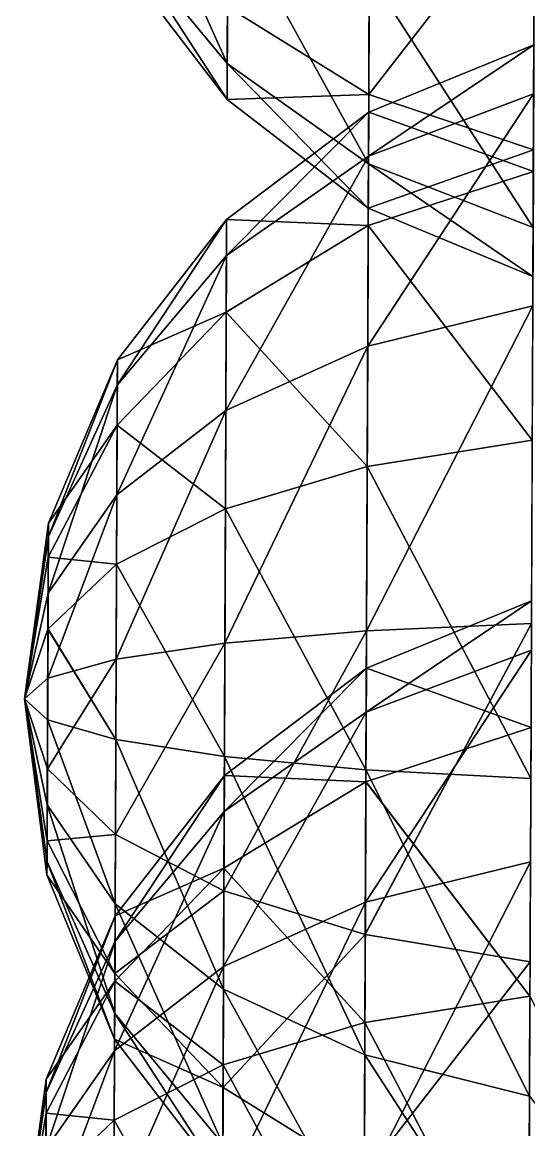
# Model space of a CAD drawing. Header units: metres. Extents: x -322 to 100, y -423 to 142.
# Drawn here: x -320.71 to -298.47, y -50.12 to -1.54 of the extents above; entities that cross this region are included whole.
import ezdxf

# ---------------------------------------------------------------- set-up
doc = ezdxf.new("R2010")
doc.units = ezdxf.units.M

msp = doc.modelspace()

# ---------------------------------------------------------------- linework, layer by layer
for points in [[(-311.7045, -3.353605, -681.155), (-316.44867, 2.373983, -678.70123), (-316.429, 7.18219, -684.7979), (-316.4289, 7.18229, -684.7978)], [(-311.7045, -3.353605, -681.155), (-316.429, 7.18219, -684.7979), (-311.67667, 3.446224, -689.77704), (-311.67657, 3.446324, -689.7769)], [(-305.45358, 5.849067, -648.9085), (-311.6943, -0.864594, -660.0884), (-305.4968, -4.710585, -657.23663), (-305.4967, -4.710484, -657.2365)], [(-298.22305, 4.635863, -646.1551), (-305.45358, 5.849067, -648.9085), (-305.4968, -4.710585, -657.23663), (-305.4967, -4.710484, -657.2365)], [(-298.22305, 4.635863, -646.1551), (-305.4968, -4.710585, -657.23663), (-298.27124, -7.141895, -655.4439), (-298.27115, -7.141795, -655.4438)], [(-305.50925, -7.758991, -683.0379), (-311.7045, -3.353605, -681.155), (-311.67667, 3.446224, -689.77704), (-311.67657, 3.446324, -689.7769)], [(-305.50925, -7.758991, -683.0379), (-311.67667, 3.446224, -689.77704), (-305.4752, 0.569065, -693.59766), (-305.4751, 0.569165, -693.59753)], [(-311.71094, -4.931473, -670.28827), (-316.45322, 1.258263, -671.0173), (-316.44867, 2.373983, -678.70123), (-316.44858, 2.374083, -678.7011)], [(-311.71094, -4.931473, -670.28827), (-316.44867, 2.373983, -678.70123), (-311.7045, -3.353605, -681.155), (-311.7044, -3.353505, -681.1549)], [(-311.6943, -0.864594, -660.0884), (-316.45322, 1.258263, -671.0173), (-311.71094, -4.931473, -670.28827), (-311.71085, -4.931373, -670.28815)], [(-298.28516, -10.54195, -684.22156), (-305.50925, -7.758991, -683.0379), (-305.4752, 0.569065, -693.59766), (-305.4751, 0.569165, -693.59753)], [(-298.28516, -10.54195, -684.22156), (-305.4752, 0.569065, -693.59766), (-298.24716, -1.25321, -695.9994), (-298.24707, -1.25311, -695.99927)], [(-305.4968, -4.710585, -657.23663), (-311.6943, -0.864594, -660.0884), (-311.71094, -4.931473, -670.28827), (-311.71085, -4.931373, -670.28815)], [(-298.2524, -2.535658, -940.2869), (-305.49994, -5.482344, -939.9353), (-305.50784, -7.414827, -926.6262), (-305.50775, -7.414727, -926.6261)], [(-298.2524, -2.535658, -940.2869), (-305.50784, -7.414827, -926.6262), (-298.26123, -4.691063, -925.4426), (-298.26114, -4.690963, -925.4425)], [(-298.27515, -8.091124, -954.2202), (-305.49994, -5.482344, -939.9353), (-298.2524, -2.535658, -940.2869), (-298.25232, -2.535558, -940.2868)], [(-305.51715, -9.691477, -669.7288), (-311.71094, -4.931473, -670.28827), (-311.7045, -3.353605, -681.155), (-311.7044, -3.353505, -681.1549)], [(-305.51715, -9.691477, -669.7288), (-311.7045, -3.353605, -681.155), (-305.50925, -7.758991, -683.0379), (-305.50916, -7.758891, -683.0378)], [(-305.4968, -4.710585, -657.23663), (-311.71094, -4.931473, -670.28827), (-305.51715, -9.691477, -669.7288), (-305.51706, -9.691377, -669.7287)], [(-298.26123, -4.691063, -925.4426), (-305.50784, -7.414827, -926.6262), (-305.54193, -15.742887, -916.06647), (-305.54184, -15.742786, -916.06635)], [(-298.26123, -4.691063, -925.4426), (-305.54193, -15.742887, -916.06647), (-298.29922, -13.979805, -913.66473), (-298.29913, -13.979705, -913.6646)], [(-298.27124, -7.141895, -655.4439), (-305.4968, -4.710585, -657.23663), (-305.51715, -9.691477, -669.7288), (-305.51706, -9.691377, -669.7287)], [(-305.49994, -5.482344, -939.9353), (-311.73248, -10.191517, -939.37585), (-311.73892, -11.769382, -928.5091), (-311.73883, -11.769282, -928.509)], [(-305.49994, -5.482344, -939.9353), (-311.73892, -11.769382, -928.5091), (-305.50784, -7.414827, -926.6262), (-305.50775, -7.414727, -926.6261)], [(-305.52032, -10.463238, -952.4275), (-311.73248, -10.191517, -939.37585), (-305.49994, -5.482344, -939.9353), (-305.49985, -5.482244, -939.9352)], [(-298.27515, -8.091124, -954.2202), (-305.52032, -10.463238, -952.4275), (-305.49994, -5.482344, -939.9353), (-305.49985, -5.482244, -939.9352)], [(-298.27124, -7.141895, -655.4439), (-305.51715, -9.691477, -669.7288), (-298.29398, -12.697357, -669.3772), (-298.29388, -12.697257, -669.3771)], [(-305.50784, -7.414827, -926.6262), (-311.73892, -11.769382, -928.5091), (-311.76675, -18.569214, -919.8871), (-311.76666, -18.569115, -919.88696)], [(-305.50784, -7.414827, -926.6262), (-311.76675, -18.569214, -919.8871), (-305.54193, -15.742887, -916.06647), (-305.54184, -15.742786, -916.06635)], [(-298.29398, -12.697357, -669.3772), (-305.51715, -9.691477, -669.7288), (-305.50925, -7.758991, -683.0379), (-305.50916, -7.758891, -683.0378)], [(-298.29398, -12.697357, -669.3772), (-305.50925, -7.758991, -683.0379), (-298.28516, -10.54195, -684.22156), (-298.28506, -10.54185, -684.22144)], [(-298.3233, -19.868885, -963.50903), (-305.52032, -10.463238, -952.4275), (-298.27515, -8.091124, -954.2202), (-298.27505, -8.091023, -954.2201)], [(-311.73248, -10.191517, -939.37585), (-316.52524, -16.342247, -938.64685), (-316.5298, -17.45797, -930.9629), (-316.5297, -17.45787, -930.96277)], [(-311.73248, -10.191517, -939.37585), (-316.5298, -17.45797, -930.9629), (-311.73892, -11.769382, -928.5091), (-311.73883, -11.769282, -928.509)], [(-311.7491, -14.258398, -949.57574), (-316.52524, -16.342247, -938.64685), (-311.73248, -10.191517, -939.37585), (-311.7324, -10.191417, -939.37573)], [(-305.52032, -10.463238, -952.4275), (-311.7491, -14.258398, -949.57574), (-311.73248, -10.191517, -939.37585), (-311.7324, -10.191417, -939.37573)], [(-305.56354, -21.022888, -960.7556), (-311.7491, -14.258398, -949.57574), (-305.52032, -10.463238, -952.4275), (-305.52023, -10.463138, -952.42737)], [(-298.3233, -19.868885, -963.50903), (-305.56354, -21.022888, -960.7556), (-305.52032, -10.463238, -952.4275), (-305.52023, -10.463138, -952.42737)], [(-305.52032, -10.463238, -952.4275), (-305.52032, -10.463238, -952.4275), (-305.56354, -21.022888, -960.7556), (-305.56345, -21.022789, -960.7555)], [(-311.73892, -11.769382, -928.5091), (-316.5298, -17.45797, -930.9629), (-316.54947, -22.266174, -924.8662), (-316.54938, -22.266075, -924.8661)], [(-311.73892, -11.769382, -928.5091), (-316.54947, -22.266174, -924.8662), (-311.76675, -18.569214, -919.8871), (-311.76666, -18.569115, -919.88696)], [(-298.29922, -13.979805, -913.66473), (-305.54193, -15.742887, -916.06647), (-305.59302, -28.235022, -911.0856), (-305.59293, -28.234922, -911.08545)], [(-298.29922, -13.979805, -913.66473), (-305.59302, -28.235022, -911.0856), (-298.35623, -27.912968, -908.10925), (-298.35614, -27.912868, -908.10913)], [(-311.78436, -22.880318, -956.3756), (-316.537, -19.217968, -945.85925), (-311.7491, -14.258398, -949.57574), (-311.74902, -14.258298, -949.5756)], [(-311.7491, -14.258398, -949.57574), (-316.537, -19.217968, -945.85925), (-316.52524, -16.342247, -938.64685), (-316.52515, -16.342148, -938.6467)], [(-305.56354, -21.022888, -960.7556), (-311.78436, -22.880318, -956.3756), (-311.7491, -14.258398, -949.57574), (-311.74902, -14.258298, -949.5756)], [(-311.7491, -14.258398, -949.57574), (-311.7491, -14.258398, -949.57574), (-311.78436, -22.880318, -956.3756), (-311.78427, -22.880219, -956.3755)], [(-305.54193, -15.742887, -916.06647), (-311.76675, -18.569214, -919.8871), (-311.80847, -28.768997, -915.8202), (-311.80838, -28.768898, -915.82007)], [(-305.54193, -15.742887, -916.06647), (-311.80847, -28.768997, -915.8202), (-305.59302, -28.235022, -911.0856), (-305.59293, -28.234922, -911.08545)], [(-316.52524, -16.342247, -938.64685), (-319.5516, -23.515377, -937.7979), (-319.554, -24.092918, -933.8204), (-319.5539, -24.09282, -933.82025)], [(-316.52524, -16.342247, -938.64685), (-319.554, -24.092918, -933.8204), (-316.5298, -17.45797, -930.9629), (-316.5297, -17.45787, -930.96277)], [(-316.537, -19.217968, -945.85925), (-319.5516, -23.515377, -937.7979), (-316.52524, -16.342247, -938.64685), (-316.52515, -16.342148, -938.6467)], [(-316.5298, -17.45797, -930.9629), (-319.554, -24.092918, -933.8204), (-319.56415, -26.58183, -930.6645), (-319.56406, -26.58173, -930.66437)], [(-316.5298, -17.45797, -930.9629), (-319.56415, -26.58183, -930.6645), (-316.54947, -22.266174, -924.8662), (-316.54938, -22.266075, -924.8661)], [(-311.76675, -18.569214, -919.8871), (-316.54947, -22.266174, -924.8662), (-316.57898, -29.478512, -921.9905), (-316.5789, -29.478413, -921.99036)], [(-311.76675, -18.569214, -919.8871), (-316.57898, -29.478512, -921.9905), (-311.80847, -28.768997, -915.8202), (-311.80838, -28.768898, -915.82007)], [(-316.56192, -25.314587, -950.6675), (-319.5577, -25.00396, -941.5313), (-316.537, -19.217968, -945.85925), (-316.5369, -19.217869, -945.85913)], [(-316.537, -19.217968, -945.85925), (-319.5577, -25.00396, -941.5313), (-319.5516, -23.515377, -937.7979), (-319.5515, -23.515278, -937.7978)], [(-311.78436, -22.880318, -956.3756), (-316.56192, -25.314587, -950.6675), (-316.537, -19.217968, -945.85925), (-316.5369, -19.217869, -945.85913)], [(-316.537, -19.217968, -945.85925), (-316.537, -19.217968, -945.85925), (-316.56192, -25.314587, -950.6675), (-316.56183, -25.314487, -950.66736)], [(-298.38403, -34.713085, -965.6644), (-305.56354, -21.022888, -960.7556), (-298.3233, -19.868885, -963.50903), (-298.3232, -19.868786, -963.5089)], [(-305.61795, -34.33184, -962.6881), (-311.78436, -22.880318, -956.3756), (-305.56354, -21.022888, -960.7556), (-305.56345, -21.022789, -960.7555)], [(-298.38403, -34.713085, -965.6644), (-305.61795, -34.33184, -962.6881), (-305.56354, -21.022888, -960.7556), (-305.56345, -21.022789, -960.7555)], [(-316.54947, -22.266174, -924.8662), (-319.56415, -26.58183, -930.6645), (-319.57944, -30.315208, -929.1759), (-319.57935, -30.31511, -929.1758)], [(-316.54947, -22.266174, -924.8662), (-319.57944, -30.315208, -929.1759), (-316.57898, -29.478512, -921.9905), (-316.5789, -29.478413, -921.99036)], [(-311.82883, -33.747032, -957.9535), (-316.56192, -25.314587, -950.6675), (-311.78436, -22.880318, -956.3756), (-311.78427, -22.880219, -956.3755)], [(-305.61795, -34.33184, -962.6881), (-311.82883, -33.747032, -957.9535), (-311.78436, -22.880318, -956.3756), (-311.78427, -22.880219, -956.3755)], [(-319.5577, -25.00396, -941.5313), (-320.60538, -31.222069, -936.88684), (-319.5516, -23.515377, -937.7979), (-319.5515, -23.515278, -937.7978)], [(-319.5516, -23.515377, -937.7979), (-320.60538, -31.222069, -936.88684), (-319.554, -24.092918, -933.8204), (-319.5539, -24.09282, -933.82025)], [(-319.554, -24.092918, -933.8204), (-320.60538, -31.222069, -936.88684), (-319.56415, -26.58183, -930.6645), (-319.56406, -26.58173, -930.66437)], [(-319.57062, -28.159801, -944.02026), (-320.60538, -31.222069, -936.88684), (-319.5577, -25.00396, -941.5313), (-319.55762, -25.00386, -941.5312)], [(-316.56192, -25.314587, -950.6675), (-319.57062, -28.159801, -944.02026), (-319.5577, -25.00396, -941.5313), (-319.55762, -25.00386, -941.5312)], [(-316.59335, -32.998512, -951.7832), (-319.57062, -28.159801, -944.02026), (-316.56192, -25.314587, -950.6675), (-316.56183, -25.314487, -950.66736)], [(-311.82883, -33.747032, -957.9535), (-316.59335, -32.998512, -951.7832), (-316.56192, -25.314587, -950.6675), (-316.56183, -25.314487, -950.66736)], [(-319.56415, -26.58183, -930.6645), (-320.60538, -31.222069, -936.88684), (-319.57944, -30.315208, -929.1759), (-319.57935, -30.31511, -929.1758)], [(-298.35217, -26.921309, -772.34247), (-305.5997, -29.867994, -771.99084), (-305.6076, -31.800478, -758.68176), (-305.6075, -31.800379, -758.68164)], [(-298.35217, -26.921309, -772.34247), (-305.6076, -31.800478, -758.68176), (-298.361, -29.076714, -757.49817), (-298.3609, -29.076614, -757.49805)], [(-298.3749, -32.476776, -786.27576), (-305.5997, -29.867994, -771.99084), (-298.35217, -26.921309, -772.34247), (-298.35208, -26.92121, -772.34235)], [(-319.58688, -32.137295, -944.5978), (-320.60538, -31.222069, -936.88684), (-319.57062, -28.159801, -944.02026), (-319.57053, -28.159702, -944.02014)], [(-316.59335, -32.998512, -951.7832), (-319.58688, -32.137295, -944.5978), (-319.57062, -28.159801, -944.02026), (-319.57053, -28.159702, -944.02014)], [(-298.35623, -27.912968, -908.10925), (-305.59302, -28.235022, -911.0856), (-305.64746, -41.54397, -913.01807), (-305.64737, -41.54387, -913.01794)], [(-298.35623, -27.912968, -908.10925), (-305.64746, -41.54397, -913.01807), (-298.41693, -42.75717, -910.26465), (-298.41684, -42.757072, -910.2645)], [(-305.59302, -28.235022, -911.0856), (-311.80847, -28.768997, -915.8202), (-311.8529, -39.635708, -917.3981), (-311.8528, -39.63561, -917.39795)], [(-305.59302, -28.235022, -911.0856), (-311.8529, -39.635708, -917.3981), (-305.64746, -41.54397, -913.01807), (-305.64737, -41.54387, -913.01794)], [(-311.80847, -28.768997, -915.8202), (-316.57898, -29.478512, -921.9905), (-316.6104, -37.162437, -923.1062), (-316.61032, -37.16234, -923.1061)], [(-311.80847, -28.768997, -915.8202), (-316.6104, -37.162437, -923.1062), (-311.8529, -39.635708, -917.3981), (-311.8528, -39.63561, -917.39795)], [(-298.361, -29.076714, -757.49817), (-305.6076, -31.800478, -758.68176), (-305.6417, -40.128536, -748.122), (-305.6416, -40.128437, -748.1219)], [(-298.361, -29.076714, -757.49817), (-305.6417, -40.128536, -748.122), (-298.399, -38.365456, -745.7203), (-298.3989, -38.365356, -745.72015)], [(-316.57898, -29.478512, -921.9905), (-319.57944, -30.315208, -929.1759), (-319.5957, -34.2927, -929.7534), (-319.5956, -34.292603, -929.7533)], [(-316.57898, -29.478512, -921.9905), (-319.5957, -34.2927, -929.7534), (-316.6104, -37.162437, -923.1062), (-316.61032, -37.16234, -923.1061)], [(-305.5997, -29.867994, -771.99084), (-311.83224, -34.577168, -771.4314), (-311.83868, -36.155033, -760.56464), (-311.8386, -36.154934, -760.5645)], [(-305.5997, -29.867994, -771.99084), (-311.83868, -36.155033, -760.56464), (-305.6076, -31.800478, -758.68176), (-305.6075, -31.800379, -758.68164)], [(-305.6201, -34.84889, -784.48303), (-311.83224, -34.577168, -771.4314), (-305.5997, -29.867994, -771.99084), (-305.5996, -29.867895, -771.9907)], [(-298.3749, -32.476776, -786.27576), (-305.6201, -34.84889, -784.48303), (-305.5997, -29.867994, -771.99084), (-305.5996, -29.867895, -771.9907)], [(-319.57944, -30.315208, -929.1759), (-320.60538, -31.222069, -936.88684), (-319.5957, -34.2927, -929.7534), (-319.5956, -34.292603, -929.7533)], [(-319.5957, -34.2927, -929.7534), (-320.60538, -31.222069, -936.88684), (-319.6086, -37.44854, -932.2424), (-319.60852, -37.44844, -932.24225)], [(-319.6086, -37.44854, -932.2424), (-320.60538, -31.222069, -936.88684), (-319.6147, -38.937122, -935.97577), (-319.6146, -38.937023, -935.97565)], [(-319.6147, -38.937122, -935.97577), (-320.60538, -31.222069, -936.88684), (-319.61234, -38.359585, -939.9533), (-319.61224, -38.359486, -939.9532)], [(-319.61234, -38.359585, -939.9533), (-320.60538, -31.222069, -936.88684), (-319.60214, -35.870674, -943.1092), (-319.60205, -35.870575, -943.1091)], [(-319.60214, -35.870674, -943.1092), (-320.60538, -31.222069, -936.88684), (-319.58688, -32.137295, -944.5978), (-319.5868, -32.137196, -944.59766)], [(-305.6076, -31.800478, -758.68176), (-311.83868, -36.155033, -760.56464), (-311.86652, -42.954865, -751.9426), (-311.86642, -42.954765, -751.9425)], [(-305.6076, -31.800478, -758.68176), (-311.86652, -42.954865, -751.9426), (-305.6417, -40.128536, -748.122), (-305.6416, -40.128437, -748.1219)], [(-316.62286, -40.210846, -948.9075), (-319.60214, -35.870674, -943.1092), (-319.58688, -32.137295, -944.5978), (-319.5868, -32.137196, -944.59766)], [(-316.62286, -40.210846, -948.9075), (-319.58688, -32.137295, -944.5978), (-316.59335, -32.998512, -951.7832), (-316.59326, -32.998413, -951.7831)], [(-298.42307, -44.254536, -795.5646), (-305.6201, -34.84889, -784.48303), (-298.3749, -32.476776, -786.27576), (-298.37482, -32.476677, -786.27563)], [(-311.87054, -43.94681, -953.8866), (-316.62286, -40.210846, -948.9075), (-316.59335, -32.998512, -951.7832), (-316.59326, -32.998413, -951.7831)], [(-311.87054, -43.94681, -953.8866), (-316.59335, -32.998512, -951.7832), (-311.82883, -33.747032, -957.9535), (-311.82874, -33.746933, -957.95337)], [(-305.66907, -46.82397, -957.7072), (-311.87054, -43.94681, -953.8866), (-311.82883, -33.747032, -957.9535), (-311.82874, -33.746933, -957.95337)], [(-305.66907, -46.82397, -957.7072), (-311.82883, -33.747032, -957.9535), (-305.61795, -34.33184, -962.6881), (-305.61786, -34.33174, -962.688)], [(-316.6104, -37.162437, -923.1062), (-319.5957, -34.2927, -929.7534), (-319.6086, -37.44854, -932.2424), (-319.60852, -37.44844, -932.24225)], [(-298.44104, -48.646248, -960.10895), (-305.66907, -46.82397, -957.7072), (-305.61795, -34.33184, -962.6881), (-305.61786, -34.33174, -962.688)], [(-298.44104, -48.646248, -960.10895), (-305.61795, -34.33184, -962.6881), (-298.38403, -34.713085, -965.6644), (-298.38394, -34.712986, -965.6643)], [(-311.83224, -34.577168, -771.4314), (-316.625, -40.727898, -770.7024), (-316.62955, -41.84362, -763.01843), (-316.62946, -41.84352, -763.0183)], [(-311.83224, -34.577168, -771.4314), (-316.62955, -41.84362, -763.01843), (-311.83868, -36.155033, -760.56464), (-311.8386, -36.154934, -760.5645)], [(-311.84888, -38.64405, -781.6313), (-316.625, -40.727898, -770.7024), (-311.83224, -34.577168, -771.4314), (-311.83215, -34.57707, -771.4313)], [(-305.6201, -34.84889, -784.48303), (-311.84888, -38.64405, -781.6313), (-311.83224, -34.577168, -771.4314), (-311.83215, -34.57707, -771.4313)], [(-305.66327, -45.40854, -792.81116), (-311.84888, -38.64405, -781.6313), (-305.6201, -34.84889, -784.48303), (-305.62, -34.84879, -784.4829)], [(-298.42307, -44.254536, -795.5646), (-305.66327, -45.40854, -792.81116), (-305.6201, -34.84889, -784.48303), (-305.62, -34.84879, -784.4829)], [(-305.6201, -34.84889, -784.48303), (-305.6201, -34.84889, -784.48303), (-305.66327, -45.40854, -792.81116), (-305.66318, -45.40844, -792.81104)], [(-316.64255, -45.01905, -942.8108), (-319.61234, -38.359585, -939.9533), (-319.60214, -35.870674, -943.1092), (-319.60205, -35.870575, -943.1091)], [(-316.64255, -45.01905, -942.8108), (-319.60214, -35.870674, -943.1092), (-316.62286, -40.210846, -948.9075), (-316.62277, -40.210747, -948.90735)], [(-311.83868, -36.155033, -760.56464), (-316.62955, -41.84362, -763.01843), (-316.64923, -46.651825, -756.92175), (-316.64914, -46.651726, -756.92163)], [(-311.83868, -36.155033, -760.56464), (-316.64923, -46.651825, -756.92175), (-311.86652, -42.954865, -751.9426), (-311.86642, -42.954765, -751.9425)], [(-316.6104, -37.162437, -923.1062), (-319.6086, -37.44854, -932.2424), (-316.63535, -43.259052, -927.9144), (-316.63525, -43.258953, -927.9143)], [(-311.8529, -39.635708, -917.3981), (-316.6104, -37.162437, -923.1062), (-316.63535, -43.259052, -927.9144), (-316.63525, -43.258953, -927.9143)], [(-316.63535, -43.259052, -927.9144), (-319.6086, -37.44854, -932.2424), (-319.6147, -38.937122, -935.97577), (-319.6146, -38.937023, -935.97565)], [(-316.6471, -46.134773, -935.12683), (-319.6147, -38.937122, -935.97577), (-319.61234, -38.359585, -939.9533), (-319.61224, -38.359486, -939.9532)], [(-316.6471, -46.134773, -935.12683), (-319.61234, -38.359585, -939.9533), (-316.64255, -45.01905, -942.8108), (-316.64246, -45.01895, -942.81067)], [(-298.399, -38.365456, -745.7203), (-305.6417, -40.128536, -748.122), (-305.69278, -52.620674, -743.1411), (-305.6927, -52.620575, -743.141)], [(-298.399, -38.365456, -745.7203), (-305.69278, -52.620674, -743.1411), (-298.456, -52.29862, -740.1648), (-298.4559, -52.29852, -740.1647)], [(-311.88416, -47.26597, -788.43115), (-316.63675, -43.60362, -777.9148), (-311.84888, -38.64405, -781.6313), (-311.8488, -38.64395, -781.63116)], [(-311.84888, -38.64405, -781.6313), (-316.63675, -43.60362, -777.9148), (-316.625, -40.727898, -770.7024), (-316.6249, -40.7278, -770.7023)], [(-305.66327, -45.40854, -792.81116), (-311.88416, -47.26597, -788.43115), (-311.84888, -38.64405, -781.6313), (-311.8488, -38.64395, -781.63116)], [(-311.84888, -38.64405, -781.6313), (-311.84888, -38.64405, -781.6313), (-311.88416, -47.26597, -788.43115), (-311.88406, -47.26587, -788.431)], [(-316.63535, -43.259052, -927.9144), (-319.6147, -38.937122, -935.97577), (-316.6471, -46.134773, -935.12683), (-316.647, -46.134674, -935.1267)], [(-311.8529, -39.635708, -917.3981), (-316.63535, -43.259052, -927.9144), (-311.88818, -48.25763, -924.19794), (-311.8881, -48.25753, -924.1978)], [(-305.64746, -41.54397, -913.01807), (-311.8529, -39.635708, -917.3981), (-311.88818, -48.25763, -924.19794), (-311.8881, -48.25753, -924.1978)], [(-311.89838, -50.746643, -945.2646), (-316.64255, -45.01905, -942.8108), (-316.62286, -40.210846, -948.9075), (-316.62277, -40.210747, -948.90735)], [(-311.89838, -50.746643, -945.2646), (-316.62286, -40.210846, -948.9075), (-311.87054, -43.94681, -953.8866), (-311.87045, -43.946712, -953.8865)], [(-305.6417, -40.128536, -748.122), (-311.86652, -42.954865, -751.9426), (-311.90823, -53.154648, -747.87573), (-311.90814, -53.15455, -747.8756)], [(-305.6417, -40.128536, -748.122), (-311.90823, -53.154648, -747.87573), (-305.69278, -52.620674, -743.1411), (-305.6927, -52.620575, -743.141)], [(-316.625, -40.727898, -770.7024), (-319.65137, -47.901028, -769.85345), (-319.65375, -48.47857, -765.8759), (-319.65366, -48.47847, -765.8758)], [(-316.625, -40.727898, -770.7024), (-319.65375, -48.47857, -765.8759), (-316.62955, -41.84362, -763.01843), (-316.62946, -41.84352, -763.0183)], [(-316.63675, -43.60362, -777.9148), (-319.65137, -47.901028, -769.85345), (-316.625, -40.727898, -770.7024), (-316.6249, -40.7278, -770.7023)], [(-305.64746, -41.54397, -913.01807), (-311.88818, -48.25763, -924.19794), (-305.69067, -52.103622, -921.3462), (-305.69058, -52.103523, -921.34607)], [(-298.41693, -42.75717, -910.26465), (-305.64746, -41.54397, -913.01807), (-305.69067, -52.103622, -921.3462), (-305.69058, -52.103523, -921.34607)], [(-316.62955, -41.84362, -763.01843), (-319.65375, -48.47857, -765.8759), (-319.6639, -50.96748, -762.72003), (-319.66382, -50.96738, -762.7199)], [(-316.62955, -41.84362, -763.01843), (-319.6639, -50.96748, -762.72003), (-316.64923, -46.651825, -756.92175), (-316.64914, -46.651726, -756.92163)], [(-311.86652, -42.954865, -751.9426), (-316.64923, -46.651825, -756.92175), (-316.67874, -53.864162, -754.046), (-316.67865, -53.864063, -754.0459)], [(-311.86652, -42.954865, -751.9426), (-316.67874, -53.864162, -754.046), (-311.90823, -53.154648, -747.87573), (-311.90814, -53.15455, -747.8756)], [(-298.41693, -42.75717, -910.26465), (-305.69067, -52.103622, -921.3462), (-298.46512, -54.53493, -919.55347), (-298.46503, -54.534832, -919.55334)], [(-316.66168, -49.700237, -782.723), (-319.65747, -49.38961, -773.58685), (-316.63675, -43.60362, -777.9148), (-316.63666, -43.60352, -777.9147)], [(-316.63675, -43.60362, -777.9148), (-319.65747, -49.38961, -773.58685), (-319.65137, -47.901028, -769.85345), (-319.65128, -47.90093, -769.85333)], [(-311.88416, -47.26597, -788.43115), (-316.66168, -49.700237, -782.723), (-316.63675, -43.60362, -777.9148), (-316.63666, -43.60352, -777.9147)], [(-316.63675, -43.60362, -777.9148), (-316.63675, -43.60362, -777.9148), (-316.66168, -49.700237, -782.723), (-316.6616, -49.700138, -782.7229)], [(-311.88818, -48.25763, -924.19794), (-316.63535, -43.259052, -927.9144), (-316.6471, -46.134773, -935.12683), (-316.647, -46.134674, -935.1267)], [(-305.70312, -55.152027, -947.14746), (-311.89838, -50.746643, -945.2646), (-311.87054, -43.94681, -953.8866), (-311.87045, -43.946712, -953.8865)], [(-305.70312, -55.152027, -947.14746), (-311.87054, -43.94681, -953.8866), (-305.66907, -46.82397, -957.7072), (-305.66898, -46.82387, -957.7071)], [(-298.4838, -59.098736, -797.72), (-305.66327, -45.40854, -792.81116), (-298.42307, -44.254536, -795.5646), (-298.42297, -44.254436, -795.56445)], [(-290.7198, -59.250443, -798.73517), (-298.4838, -59.098736, -797.72), (-298.42307, -44.254536, -795.5646), (-298.42297, -44.254436, -795.56445)], [(-311.90482, -52.32451, -934.3978), (-316.6471, -46.134773, -935.12683), (-316.64255, -45.01905, -942.8108), (-316.64246, -45.01895, -942.81067)], [(-311.90482, -52.32451, -934.3978), (-316.64255, -45.01905, -942.8108), (-311.89838, -50.746643, -945.2646), (-311.8983, -50.746544, -945.26447)], [(-305.7177, -58.71749, -794.74365), (-311.88416, -47.26597, -788.43115), (-305.66327, -45.40854, -792.81116), (-305.66318, -45.40844, -792.81104)], [(-298.4838, -59.098736, -797.72), (-305.7177, -58.71749, -794.74365), (-305.66327, -45.40854, -792.81116), (-305.66318, -45.40844, -792.81104)], [(-311.88818, -48.25763, -924.19794), (-316.6471, -46.134773, -935.12683), (-311.90482, -52.32451, -934.3978), (-311.90472, -52.32441, -934.3977)], [(-316.64923, -46.651825, -756.92175), (-319.6639, -50.96748, -762.72003), (-319.6792, -54.70086, -761.23145), (-319.6791, -54.70076, -761.2313)], [(-316.64923, -46.651825, -756.92175), (-319.6792, -54.70086, -761.23145), (-316.67874, -53.864162, -754.046), (-316.67865, -53.864063, -754.0459)], [(-298.47903, -57.934986, -948.3311), (-305.70312, -55.152027, -947.14746), (-305.66907, -46.82397, -957.7072), (-305.66898, -46.82387, -957.7071)], [(-298.47903, -57.934986, -948.3311), (-305.66907, -46.82397, -957.7072), (-298.44104, -48.646248, -960.10895), (-298.44095, -48.64615, -960.1088)], [(-311.9286, -58.132683, -790.00903), (-316.66168, -49.700237, -782.723), (-311.88416, -47.26597, -788.43115), (-311.88406, -47.26587, -788.431)], [(-305.7177, -58.71749, -794.74365), (-311.9286, -58.132683, -790.00903), (-311.88416, -47.26597, -788.43115), (-311.88406, -47.26587, -788.431)], [(-319.65747, -49.38961, -773.58685), (-320.70514, -55.60772, -768.9424), (-319.65137, -47.901028, -769.85345), (-319.65128, -47.90093, -769.85333)], [(-319.65137, -47.901028, -769.85345), (-320.70514, -55.60772, -768.9424), (-319.65375, -48.47857, -765.8759), (-319.65366, -48.47847, -765.8758)], [(-319.65375, -48.47857, -765.8759), (-320.70514, -55.60772, -768.9424), (-319.6639, -50.96748, -762.72003), (-319.66382, -50.96738, -762.7199)], [(-305.69067, -52.103622, -921.3462), (-311.88818, -48.25763, -924.19794), (-311.90482, -52.32451, -934.3978), (-311.90472, -52.32441, -934.3977)], [(-290.71835, -58.90587, -948.7348), (-298.47903, -57.934986, -948.3311), (-298.44104, -48.646248, -960.10895), (-298.44095, -48.64615, -960.1088)], [(-319.67038, -52.545452, -776.0758), (-320.70514, -55.60772, -768.9424), (-319.65747, -49.38961, -773.58685), (-319.65738, -49.38951, -773.58673)], [(-316.66168, -49.700237, -782.723), (-319.67038, -52.545452, -776.0758), (-319.65747, -49.38961, -773.58685), (-319.65738, -49.38951, -773.58673)], [(-316.6931, -57.384163, -783.83875), (-319.67038, -52.545452, -776.0758), (-316.66168, -49.700237, -782.723), (-316.6616, -49.700138, -782.7229)], [(-311.9286, -58.132683, -790.00903), (-316.6931, -57.384163, -783.83875), (-316.66168, -49.700237, -782.723), (-316.6616, -49.700138, -782.7229)]]:
    msp.add_3dface(points)

doc.saveas('drawing.dxf')
